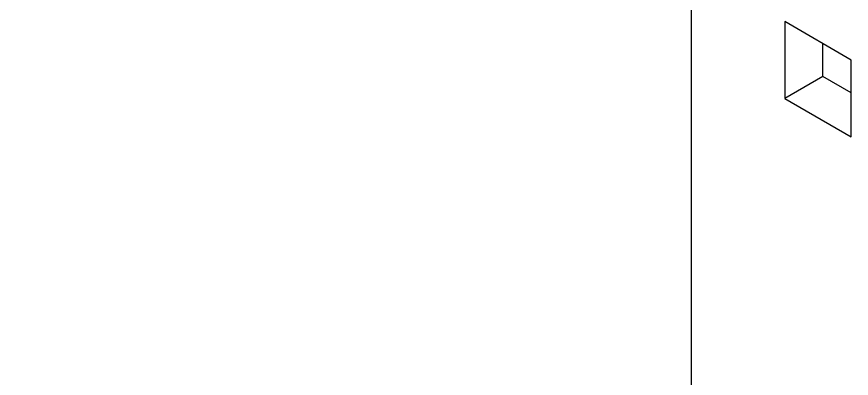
# Model space of a CAD drawing. Extents: x 8 to 113, y 1 to 87.
# Drawn here: x 18.183 to 21.094, y 72.72 to 73.981 of the extents above; entities that cross this region are included whole.
import ezdxf

# ---------------------------------------------------------------- set-up
doc = ezdxf.new("R2010")
doc.units = 0
doc.header["$MEASUREMENT"] = 0
doc.layers.add('OBJECT', color=7, linetype='CONTINUOUS')

msp = doc.modelspace()

# ---------------------------------------------------------------- linework, layer by layer
at = {"layer": 'OBJECT'}
for p, q in [((20.5363, 71.5425), (20.5363, 75.9288)), ((21.0942, 73.8297), (20.8623, 73.9636)), ((20.8623, 73.9636), (20.8623, 73.6957)), ((20.9952, 73.7725), (20.9952, 73.8868)), ((21.0942, 73.5619), (21.0942, 73.8297)), ((20.9952, 73.7725), (20.8623, 73.6957)), ((21.0942, 73.7153), (20.9952, 73.7725)), ((20.8623, 73.6957), (21.0942, 73.5619))]:
    msp.add_line(p, q, dxfattribs=at)
msp.add_open_spline([(19.2827, 71.9182), (19.1922, 71.9644), (18.9065, 72.1104), (18.4201, 72.3439), (17.8244, 72.6194), (17.2239, 72.8812), (16.8177, 73.0533), (16.6107, 73.1348), (16.6062, 73.1366)], degree=3, knots=[0, 0, 0, 0, 0.103382, 0.326519, 0.549534, 0.772391, 0.995052, 1, 1, 1, 1], dxfattribs=at)

doc.saveas('drawing.dxf')
